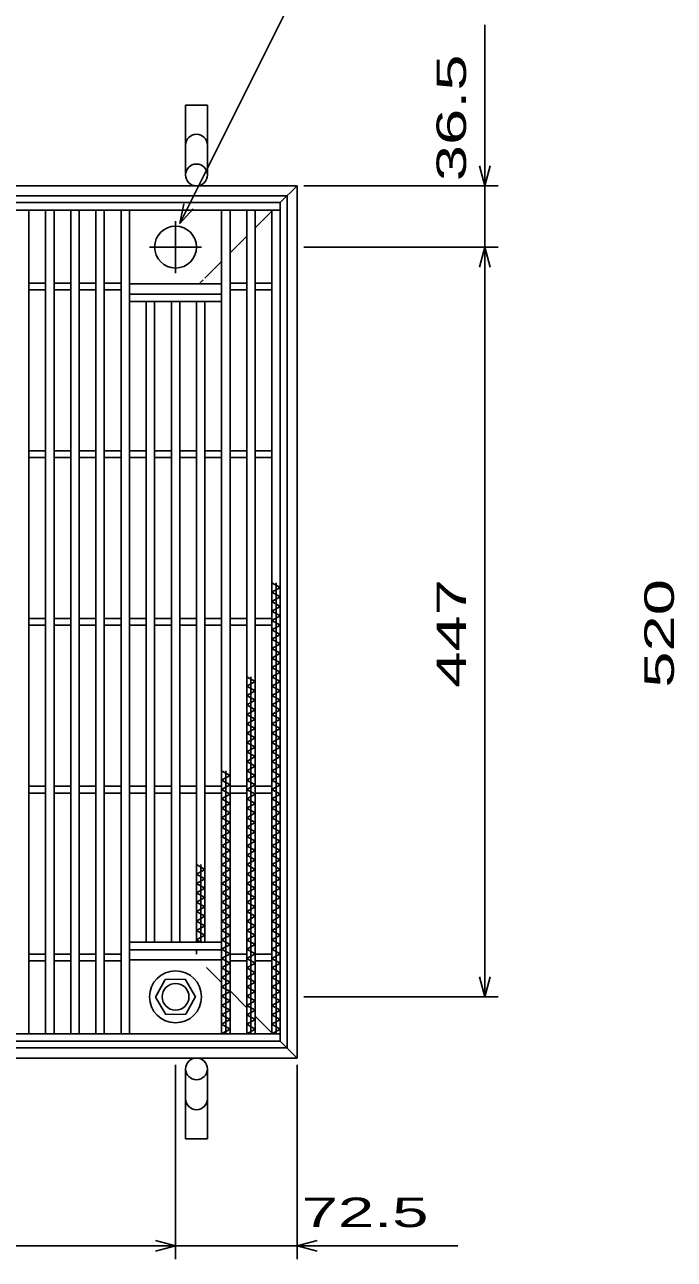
# Model space of a CAD drawing. Units: millimetres, scale not verified. Extents: x -1456 to 1385, y -1026 to 843.
# Drawn here: x -582 to -195, y -262 to 475 of the extents above; entities that cross this region are included whole.
import ezdxf
from ezdxf.enums import TextEntityAlignment as Align

# ---------------------------------------------------------------- set-up
doc = ezdxf.new("R2010")
doc.units = ezdxf.units.MM
doc.header["$LTSCALE"] = 8
doc.linetypes.add('CHAIN', pattern=[18.5, 12, -1.5, 3.5, -1.5])
doc.linetypes.add('DASHED', pattern=[7.5, 6, -1.5])
for name, color, linetype, lineweight in [('16', 3, 'Continuous', 25), ('19', 6, 'Continuous', 25), ('22', 4, 'Continuous', 25)]:
    doc.layers.add(name, color=color, linetype=linetype, lineweight=lineweight)
doc.styles.add('ベクトル', font='')
doc.styles.get('ベクトル').set_extended_font_data('ベクトル')

msp = doc.modelspace()

# ---------------------------------------------------------------- linework, layer by layer
at = {"layer": '16'}
for p, q in [((-930, 368.5), (-430, 368.5)), ((-430, 368.5), (-430, 364)), ((-430, 364), (-930, 364)), ((-585, 364), (-580, 364)), ((-580, -127), (-580, 364)), ((-570, -127), (-570, 364)), ((-570, 364), (-565, 364)), ((-565, -127), (-565, 364)), ((-555, -127), (-555, 364)), ((-555, 364), (-550, 364)), ((-550, -127), (-550, 364)), ((-540, -127), (-540, 364)), ((-540, 364), (-535, 364)), ((-535, -127), (-535, 364)), ((-525, -127), (-525, 364)), ((-525, 364), (-520, 364)), ((-520, -127), (-520, 364)), ((-510, 364), (-505, 364)), ((-495, 364), (-490, 364)), ((-480, 364), (-475, 364)), ((-465, -127), (-465, 364)), ((-465, 364), (-460, 364)), ((-460, -127), (-460, 364)), ((-450, -127), (-450, 364)), ((-450, 364), (-445, 364)), ((-445, -127), (-445, 364)), ((-435, -127), (-435, 364)), ((-435, 364), (-430, 364)), ((-430, -127), (-430, 364)), ((-580, 320.5), (-570, 320.5)), ((-565, 320.5), (-555, 320.5)), ((-550, 320.5), (-540, 320.5)), ((-535, 320.5), (-525, 320.5)), ((-520, 320), (-465, 320)), ((-460, 320.5), (-450, 320.5)), ((-445, 320.5), (-435, 320.5)), ((-580, 316.5), (-570, 316.5)), ((-565, 316.5), (-555, 316.5)), ((-550, 316.5), (-540, 316.5)), ((-535, 316.5), (-525, 316.5)), ((-520, 314), (-465, 314)), ((-520, 309.5), (-520, 314)), ((-520, 309.5), (-465, 309.5)), ((-510, -72.5), (-510, 309.5)), ((-505, -72.5), (-505, 309.5)), ((-495, -72.5), (-495, 309.5)), ((-490, -72.5), (-490, 309.5)), ((-480, -72.5), (-480, 309.5)), ((-475, -72.5), (-475, 309.5)), ((-465, 309.5), (-465, 314)), ((-460, 316.5), (-450, 316.5)), ((-445, 316.5), (-435, 316.5)), ((-580, 220.5), (-570, 220.5)), ((-580, 216.5), (-570, 216.5)), ((-565, 220.5), (-555, 220.5)), ((-565, 216.5), (-555, 216.5)), ((-550, 220.5), (-540, 220.5)), ((-550, 216.5), (-540, 216.5)), ((-535, 220.5), (-525, 220.5)), ((-535, 216.5), (-525, 216.5)), ((-520, 220.5), (-510, 220.5)), ((-520, 216.5), (-510, 216.5)), ((-505, 220.5), (-495, 220.5)), ((-505, 216.5), (-495, 216.5)), ((-490, 220.5), (-480, 220.5)), ((-490, 216.5), (-480, 216.5)), ((-475, 220.5), (-465, 220.5)), ((-475, 216.5), (-465, 216.5)), ((-460, 220.5), (-450, 220.5)), ((-460, 216.5), (-450, 216.5)), ((-445, 220.5), (-435, 220.5)), ((-445, 216.5), (-435, 216.5)), ((-430, 139), (-435, 141.8)), ((-432.5, -127), (-432.5, 141.8)), ((-435, 136.2), (-430, 139)), ((-430, 133.4), (-435, 136.2)), ((-435, 130.6), (-430, 133.4)), ((-430, 127.8), (-435, 130.6)), ((-435, 125), (-430, 127.8)), ((-580, 120.5), (-570, 120.5)), ((-565, 120.5), (-555, 120.5)), ((-550, 120.5), (-540, 120.5)), ((-535, 120.5), (-525, 120.5)), ((-520, 120.5), (-510, 120.5)), ((-505, 120.5), (-495, 120.5)), ((-490, 120.5), (-480, 120.5)), ((-475, 120.5), (-465, 120.5)), ((-460, 120.5), (-450, 120.5)), ((-445, 120.5), (-435, 120.5)), ((-430, 122.2), (-435, 125)), ((-435, 119.4), (-430, 122.2)), ((-430, 116.6), (-435, 119.4)), ((-580, 116.5), (-570, 116.5)), ((-565, 116.5), (-555, 116.5)), ((-550, 116.5), (-540, 116.5)), ((-535, 116.5), (-525, 116.5)), ((-520, 116.5), (-510, 116.5)), ((-505, 116.5), (-495, 116.5)), ((-490, 116.5), (-480, 116.5)), ((-475, 116.5), (-465, 116.5)), ((-460, 116.5), (-450, 116.5)), ((-445, 116.5), (-435, 116.5)), ((-435, 113.8), (-430, 116.6)), ((-430, 111), (-435, 113.8)), ((-435, 108.2), (-430, 111)), ((-430, 105.4), (-435, 108.2)), ((-435, 102.6), (-430, 105.4)), ((-430, 99.8), (-435, 102.6)), ((-435, 97), (-430, 99.8)), ((-430, 94.2), (-435, 97)), ((-435, 91.4), (-430, 94.2)), ((-430, 88.6), (-435, 91.4)), ((-435, 85.8), (-430, 88.6)), ((-445, 83), (-450, 85.8)), ((-450, 80.2), (-445, 83)), ((-447.5, -127), (-447.5, 85.8)), ((-430, 83), (-435, 85.8)), ((-435, 80.2), (-430, 83)), ((-445, 77.4), (-450, 80.2)), ((-450, 74.6), (-445, 77.4)), ((-445, 71.8), (-450, 74.6)), ((-430, 77.4), (-435, 80.2)), ((-435, 74.6), (-430, 77.4)), ((-430, 71.8), (-435, 74.6)), ((-450, 69), (-445, 71.8)), ((-445, 66.2), (-450, 69)), ((-435, 69), (-430, 71.8)), ((-430, 66.2), (-435, 69)), ((-450, 63.4), (-445, 66.2)), ((-445, 60.6), (-450, 63.4)), ((-450, 57.8), (-445, 60.6)), ((-435, 63.4), (-430, 66.2)), ((-430, 60.6), (-435, 63.4)), ((-435, 57.8), (-430, 60.6)), ((-445, 55), (-450, 57.8)), ((-450, 52.2), (-445, 55)), ((-445, 49.4), (-450, 52.2)), ((-430, 55), (-435, 57.8)), ((-435, 52.2), (-430, 55)), ((-430, 49.4), (-435, 52.2)), ((-450, 46.6), (-445, 49.4)), ((-445, 43.8), (-450, 46.6)), ((-435, 46.6), (-430, 49.4)), ((-430, 43.8), (-435, 46.6)), ((-450, 41), (-445, 43.8)), ((-445, 38.2), (-450, 41)), ((-450, 35.4), (-445, 38.2)), ((-435, 41), (-430, 43.8)), ((-430, 38.2), (-435, 41)), ((-435, 35.4), (-430, 38.2)), ((-460, 27), (-465, 29.8)), ((-462.5, -127), (-462.5, 29.8)), ((-445, 32.6), (-450, 35.4)), ((-450, 29.8), (-445, 32.6)), ((-445, 27), (-450, 29.8)), ((-430, 32.6), (-435, 35.4)), ((-435, 29.8), (-430, 32.6)), ((-430, 27), (-435, 29.8)), ((-465, 24.2), (-460, 27)), ((-460, 21.4), (-465, 24.2)), ((-450, 24.2), (-445, 27)), ((-445, 21.4), (-450, 24.2)), ((-435, 24.2), (-430, 27)), ((-430, 21.4), (-435, 24.2)), ((-580, 20.5), (-570, 20.5)), ((-580, 16.5), (-570, 16.5)), ((-565, 20.5), (-555, 20.5)), ((-565, 16.5), (-555, 16.5)), ((-550, 20.5), (-540, 20.5)), ((-550, 16.5), (-540, 16.5)), ((-535, 20.5), (-525, 20.5)), ((-535, 16.5), (-525, 16.5)), ((-520, 20.5), (-510, 20.5)), ((-520, 16.5), (-510, 16.5)), ((-505, 20.5), (-495, 20.5)), ((-505, 16.5), (-495, 16.5)), ((-490, 20.5), (-480, 20.5)), ((-490, 16.5), (-480, 16.5)), ((-475, 20.5), (-465, 20.5)), ((-475, 16.5), (-465, 16.5)), ((-465, 18.6), (-460, 21.4)), ((-460, 15.8), (-465, 18.6)), ((-465, 13), (-460, 15.8)), ((-460, 20.5), (-450, 20.5)), ((-460, 16.5), (-450, 16.5)), ((-450, 18.6), (-445, 21.4)), ((-445, 15.8), (-450, 18.6)), ((-450, 13), (-445, 15.8)), ((-445, 20.5), (-435, 20.5)), ((-445, 16.5), (-435, 16.5)), ((-435, 18.6), (-430, 21.4)), ((-430, 15.8), (-435, 18.6)), ((-435, 13), (-430, 15.8)), ((-460, 10.2), (-465, 13)), ((-465, 7.4), (-460, 10.2)), ((-460, 4.6), (-465, 7.4)), ((-445, 10.2), (-450, 13)), ((-450, 7.4), (-445, 10.2)), ((-445, 4.6), (-450, 7.4)), ((-430, 10.2), (-435, 13)), ((-435, 7.4), (-430, 10.2)), ((-430, 4.6), (-435, 7.4)), ((-465, 1.8), (-460, 4.6)), ((-460, -1), (-465, 1.8)), ((-450, 1.8), (-445, 4.6)), ((-445, -1), (-450, 1.8)), ((-435, 1.8), (-430, 4.6)), ((-430, -1), (-435, 1.8)), ((-465, -3.8), (-460, -1)), ((-460, -6.6), (-465, -3.8)), ((-465, -9.4), (-460, -6.6)), ((-450, -3.8), (-445, -1)), ((-445, -6.6), (-450, -3.8)), ((-450, -9.4), (-445, -6.6)), ((-435, -3.8), (-430, -1)), ((-430, -6.6), (-435, -3.8)), ((-435, -9.4), (-430, -6.6)), ((-460, -12.2), (-465, -9.4)), ((-465, -15), (-460, -12.2)), ((-445, -12.2), (-450, -9.4)), ((-450, -15), (-445, -12.2)), ((-430, -12.2), (-435, -9.4)), ((-435, -15), (-430, -12.2)), ((-460, -17.8), (-465, -15)), ((-465, -20.6), (-460, -17.8)), ((-460, -23.4), (-465, -20.6)), ((-445, -17.8), (-450, -15)), ((-450, -20.6), (-445, -17.8)), ((-445, -23.4), (-450, -20.6)), ((-430, -17.8), (-435, -15)), ((-435, -20.6), (-430, -17.8)), ((-430, -23.4), (-435, -20.6)), ((-475, -29), (-480, -26.2)), ((-480, -31.8), (-475, -29)), ((-477.5, -72.5), (-477.5, -26.2)), ((-465, -26.2), (-460, -23.4)), ((-460, -29), (-465, -26.2)), ((-465, -31.8), (-460, -29)), ((-450, -26.2), (-445, -23.4)), ((-445, -29), (-450, -26.2)), ((-450, -31.8), (-445, -29)), ((-435, -26.2), (-430, -23.4)), ((-430, -29), (-435, -26.2)), ((-435, -31.8), (-430, -29)), ((-475, -34.6), (-480, -31.8)), ((-480, -37.4), (-475, -34.6)), ((-460, -34.6), (-465, -31.8)), ((-465, -37.4), (-460, -34.6)), ((-445, -34.6), (-450, -31.8)), ((-450, -37.4), (-445, -34.6)), ((-430, -34.6), (-435, -31.8)), ((-435, -37.4), (-430, -34.6)), ((-475, -40.2), (-480, -37.4)), ((-480, -43), (-475, -40.2)), ((-475, -45.8), (-480, -43)), ((-460, -40.2), (-465, -37.4)), ((-465, -43), (-460, -40.2)), ((-460, -45.8), (-465, -43)), ((-445, -40.2), (-450, -37.4)), ((-450, -43), (-445, -40.2)), ((-445, -45.8), (-450, -43)), ((-430, -40.2), (-435, -37.4)), ((-435, -43), (-430, -40.2)), ((-430, -45.8), (-435, -43)), ((-480, -48.6), (-475, -45.8)), ((-475, -51.4), (-480, -48.6)), ((-480, -54.2), (-475, -51.4)), ((-465, -48.6), (-460, -45.8)), ((-460, -51.4), (-465, -48.6)), ((-465, -54.2), (-460, -51.4)), ((-450, -48.6), (-445, -45.8)), ((-445, -51.4), (-450, -48.6)), ((-450, -54.2), (-445, -51.4)), ((-435, -48.6), (-430, -45.8)), ((-430, -51.4), (-435, -48.6)), ((-435, -54.2), (-430, -51.4)), ((-475, -57), (-480, -54.2)), ((-480, -59.8), (-475, -57)), ((-460, -57), (-465, -54.2)), ((-465, -59.8), (-460, -57)), ((-445, -57), (-450, -54.2)), ((-450, -59.8), (-445, -57)), ((-430, -57), (-435, -54.2)), ((-435, -59.8), (-430, -57)), ((-475, -62.6), (-480, -59.8)), ((-480, -65.4), (-475, -62.6)), ((-475, -68.2), (-480, -65.4)), ((-460, -62.6), (-465, -59.8)), ((-465, -65.4), (-460, -62.6)), ((-460, -68.2), (-465, -65.4)), ((-445, -62.6), (-450, -59.8)), ((-450, -65.4), (-445, -62.6)), ((-445, -68.2), (-450, -65.4)), ((-430, -62.6), (-435, -59.8)), ((-435, -65.4), (-430, -62.6)), ((-430, -68.2), (-435, -65.4)), ((-520, -72.5), (-465, -72.5)), ((-520, -77), (-520, -72.5)), ((-480, -71), (-475, -68.2)), ((-477.32, -72.5), (-480, -71)), ((-465, -71), (-460, -68.2)), ((-460, -73.8), (-465, -71)), ((-465, -77), (-465, -72.5)), ((-450, -71), (-445, -68.2)), ((-445, -73.8), (-450, -71)), ((-435, -71), (-430, -68.2)), ((-430, -73.8), (-435, -71)), ((-580, -79.5), (-570, -79.5)), ((-565, -79.5), (-555, -79.5)), ((-550, -79.5), (-540, -79.5)), ((-535, -79.5), (-525, -79.5)), ((-520, -77), (-465, -77)), ((-465, -76.6), (-460, -73.8)), ((-460, -79.4), (-465, -76.6)), ((-465, -82.2), (-460, -79.4)), ((-460, -79.5), (-450, -79.5)), ((-450, -76.6), (-445, -73.8)), ((-445, -79.4), (-450, -76.6)), ((-450, -82.2), (-445, -79.4)), ((-445, -79.5), (-435, -79.5)), ((-435, -76.6), (-430, -73.8)), ((-430, -79.4), (-435, -76.6)), ((-435, -82.2), (-430, -79.4)), ((-580, -83.5), (-570, -83.5)), ((-565, -83.5), (-555, -83.5)), ((-550, -83.5), (-540, -83.5)), ((-535, -83.5), (-525, -83.5)), ((-520, -83), (-465, -83)), ((-460, -85), (-465, -82.2)), ((-465, -87.8), (-460, -85)), ((-460, -90.6), (-465, -87.8)), ((-460, -83.5), (-450, -83.5)), ((-445, -85), (-450, -82.2)), ((-450, -87.8), (-445, -85)), ((-445, -90.6), (-450, -87.8)), ((-445, -83.5), (-435, -83.5)), ((-430, -85), (-435, -82.2)), ((-435, -87.8), (-430, -85)), ((-430, -90.6), (-435, -87.8)), ((-498.72, -94.74), (-504.5, -105.25)), ((-486.72, -94.48), (-498.72, -94.74)), ((-480.5, -105), (-486.72, -94.48)), ((-465, -93.4), (-460, -90.6)), ((-460, -96.2), (-465, -93.4)), ((-450, -93.4), (-445, -90.6)), ((-445, -96.2), (-450, -93.4)), ((-435, -93.4), (-430, -90.6)), ((-430, -96.2), (-435, -93.4)), ((-465, -99), (-460, -96.2)), ((-460, -101.8), (-465, -99)), ((-465, -104.6), (-460, -101.8)), ((-450, -99), (-445, -96.2)), ((-445, -101.8), (-450, -99)), ((-450, -104.6), (-445, -101.8)), ((-435, -99), (-430, -96.2)), ((-430, -101.8), (-435, -99)), ((-435, -104.6), (-430, -101.8)), ((-498.28, -115.52), (-504.5, -105.25)), ((-486.28, -115.26), (-480.5, -104.75)), ((-460, -107.4), (-465, -104.6)), ((-465, -110.2), (-460, -107.4)), ((-460, -113), (-465, -110.2)), ((-445, -107.4), (-450, -104.6)), ((-450, -110.2), (-445, -107.4)), ((-445, -113), (-450, -110.2)), ((-430, -107.4), (-435, -104.6)), ((-435, -110.2), (-430, -107.4)), ((-430, -113), (-435, -110.2)), ((-486.28, -115.26), (-498.28, -115.52)), ((-465, -115.8), (-460, -113)), ((-460, -118.6), (-465, -115.8)), ((-450, -115.8), (-445, -113)), ((-445, -118.6), (-450, -115.8)), ((-435, -115.8), (-430, -113)), ((-430, -118.6), (-435, -115.8)), ((-465, -121.4), (-460, -118.6)), ((-460, -124.2), (-465, -121.4)), ((-465, -127), (-460, -124.2)), ((-450, -121.4), (-445, -118.6)), ((-445, -124.2), (-450, -121.4)), ((-450, -127), (-445, -124.2)), ((-435, -121.4), (-430, -118.6)), ((-430, -124.2), (-435, -121.4)), ((-435, -127), (-430, -124.2)), ((-930, -127), (-430, -127)), ((-430, -131.5), (-930, -131.5)), ((-585, -127), (-580, -127)), ((-570, -127), (-565, -127)), ((-555, -127), (-550, -127)), ((-540, -127), (-535, -127)), ((-525, -127), (-520, -127)), ((-510, -127), (-505, -127)), ((-495, -127), (-490, -127)), ((-480, -127), (-475, -127)), ((-465, -127), (-460, -127)), ((-450, -127), (-445, -127)), ((-435, -127), (-430, -127)), ((-430, -127), (-430, -131.5))]:
    msp.add_line(p, q, dxfattribs=at)
at = {"layer": '16', "linetype": 'CHAIN'}
for p, q in [((-492.5, 326.5), (-492.5, 357.5)), ((-508, 342), (-477, 342))]:
    msp.add_line(p, q, dxfattribs=at)
at = {"layer": '16'}
for radius in [15.5, 8]:
    msp.add_circle((-492.5, -105), radius, dxfattribs=at)
for start, end in [(90, 270), (270, 90)]:
    msp.add_arc((-492.5, 342), 12.5, start, end, dxfattribs=at)
at = {"layer": '19'}
for p, q in [((-486.5, 385), (-486.5, 426.62)), ((-486.5, 426.62), (-473.5, 426.62)), ((-473.5, 426.62), (-473.5, 385)), ((-940, 378.5), (-420, 378.5)), ((-420, -141.5), (-420, 378.5)), ((-934, 372.5), (-426, 372.5)), ((-426, -135.5), (-426, 372.5)), ((-934, -135.5), (-426, -135.5)), ((-940, -141.5), (-420, -141.5)), ((-486.5, -148), (-486.5, -189.62)), ((-473.5, -189.62), (-473.5, -148)), ((-486.5, -189.62), (-473.5, -189.62))]:
    msp.add_line(p, q, dxfattribs=at)
at = {"layer": '19', "linetype": 'DASHED'}
for p, q in [((-430, 368.5), (-420, 378.5)), ((-445, 353.5), (-435, 363.5)), ((-460, 338.5), (-450, 348.5)), ((-475, 323.5), (-465, 333.5)), ((-478, 320.5), (-476, 322.5)), ((-480, -79.5), (-480, -77)), ((-465, -96.5), (-474, -87.5)), ((-450, -111.5), (-460, -101.5)), ((-435, -126.5), (-445, -116.5)), ((-420, -141.5), (-430, -131.5))]:
    msp.add_line(p, q, dxfattribs=at)
at = {"layer": '19'}
for centre in [(-480, 385), (-480, -148)]:
    msp.add_circle(centre, 6.5, dxfattribs=at)
for centre, start, end in [((-480, 402.84), 0, 180), ((-480, -165.84), 180, 0)]:
    msp.add_arc(centre, 6.5, start, end, dxfattribs=at)
at = {"layer": '22'}
for p, q in [((-490, 356.1), (-426, 484.1)), ((-308, 378.5), (-308, 474.5)), ((-308, 378.5), (-311.2, 390.5)), ((-308, 378.5), (-304.8, 390.5)), ((-416, 378.5), (-300, 378.5)), ((-308, 342), (-308, 378.5)), ((-490, 356.1), (-487.6, 367.78)), ((-490, 356.1), (-482, 364.9)), ((-416, 342), (-300, 342)), ((-311.2, 330), (-308, 342)), ((-304.8, 330), (-308, 342)), ((-308, -105), (-308, 342)), ((-308, -105), (-311.2, -93)), ((-308, -105), (-304.8, -93)), ((-416, -105), (-300, -105)), ((-492.5, -261.5), (-492.5, -145.5)), ((-420, -261.5), (-420, -145.5)), ((-867.5, -253.5), (-492.5, -253.5)), ((-492.5, -253.5), (-504.5, -250.3)), ((-504.5, -256.7), (-492.5, -253.5)), ((-492.5, -253.5), (-420, -253.5)), ((-420, -253.5), (-408, -250.3)), ((-408, -256.7), (-420, -253.5)), ((-420, -253.5), (-324, -253.5))]:
    msp.add_line(p, q, dxfattribs=at)

# ---------------------------------------------------------------- texts
at = {"layer": '22', "color": 2, "style": 'ベクトル', "width": 1.65}
for s, p in [(' 36.5 ', (-328, 370.5)), (' 447 ', (-328, 68.5)), (' 520 ', (-204, 68.5))]:
    msp.add_text(s, height=17.6, rotation=90, dxfattribs=at).set_placement(p, align=Align.MIDDLE_LEFT)
msp.add_text(' 72.5 ', height=17.6, dxfattribs=at).set_placement((-428, -233.5), align=Align.MIDDLE_LEFT)

doc.saveas('drawing.dxf')
